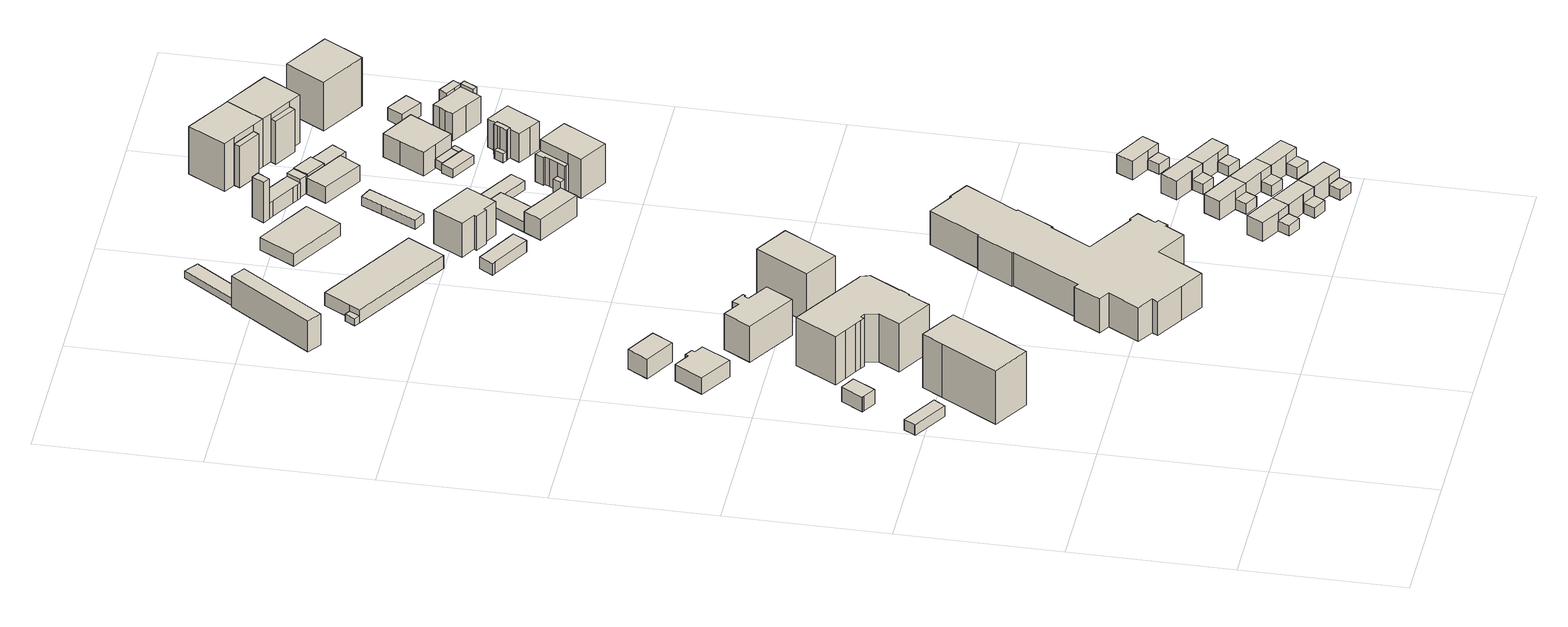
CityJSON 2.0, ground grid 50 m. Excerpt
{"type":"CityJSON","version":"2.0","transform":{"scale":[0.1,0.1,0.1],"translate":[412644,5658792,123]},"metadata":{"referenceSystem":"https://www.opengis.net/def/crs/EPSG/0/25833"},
"CityObjects":{
"building1":{"type":"Building","attributes":{"Dachtyp_tdc":"tdcPolyFlatRoof","Gemeindeschluessel":14612000,"Dachneigung":0,"QualitaetDacherkennung":77,"Geometrietyp2DReferenz":"3000","measuredHeight":3.67,"function":"31001_9998","roofType":"1000"},"geometry":[{"type":"Solid","lod":"1","boundaries":[[[[0,1,2,3,4]],[[5,6,7,8,9]],[[4,6,5,0]],[[3,7,6,4]],[[2,8,7,3]],[[1,9,8,2]],[[0,5,9,1]]]]}]},
"building2":{"type":"Building","attributes":{"Dachtyp_tdc":"tdcFreeFormRoof","Gemeindeschluessel":14612000,"Dachneigung":30.84,"QualitaetDacherkennung":67,"Geometrietyp2DReferenz":"3000","measuredHeight":20.53,"function":"31001_9998","roofType":"5000"},"geometry":[{"type":"Solid","lod":"1","boundaries":[[[[10,11,12,13,14,15]],[[16,17,18,19,20,21]],[[15,17,16,10]],[[14,18,17,15]],[[13,19,18,14]],[[12,20,19,13]],[[11,21,20,12]],[[10,16,21,11]]]]}]},
"building3":{"type":"Building","attributes":{"Dachtyp_tdc":"tdcPolyFlatRoof","Gemeindeschluessel":14612000,"Dachneigung":0,"QualitaetDacherkennung":76,"Geometrietyp2DReferenz":"3000","measuredHeight":5.03,"function":"31001_9998","roofType":"1000"},"geometry":[{"type":"Solid","lod":"1","boundaries":[[[[22,23,24,25,26,27]],[[28,29,30,31,32,33]],[[27,29,28,22]],[[26,30,29,27]],[[25,31,30,26]],[[24,32,31,25]],[[23,33,32,24]],[[22,28,33,23]]]]}]},
"building4":{"type":"Building","attributes":{"Dachtyp_tdc":"tdcFreeFormRoof","Gemeindeschluessel":14612000,"Dachneigung":24.56,"QualitaetDacherkennung":52,"Geometrietyp2DReferenz":"3000","measuredHeight":7.67,"function":"31001_9998","roofType":"5000"},"geometry":[{"type":"Solid","lod":"1","boundaries":[[[[34,35,36,37,38,39,40,41]],[[42,43,44,45,46,47,48,49]],[[41,43,42,34]],[[40,44,43,41]],[[39,45,44,40]],[[38,46,45,39]],[[37,47,46,38]],[[36,48,47,37]],[[35,49,48,36]],[[34,42,49,35]]]]}]},
"building5":{"type":"Building","attributes":{"Dachtyp_tdc":"tdcFreeFormRoof","Gemeindeschluessel":14612000,"Dachneigung":17.32,"QualitaetDacherkennung":23,"Geometrietyp2DReferenz":"3000","measuredHeight":20.1,"function":"31001_9998","roofType":"5000"},"geometry":[{"type":"Solid","lod":"1","boundaries":[[[[50,51,52,53,54,55,56,57,58,59,60,61,62,63,64,65,66,67,68]],[[69,70,71,72,73,74,75,76,77,78,79,80,81,82,83,84,85,86,87]],[[68,70,69,50]],[[67,71,70,68]],[[66,72,71,67]],[[65,73,72,66]],[[64,74,73,65]],[[63,75,74,64]],[[62,76,75,63]],[[61,77,76,62]],[[60,78,77,61]],[[59,79,78,60]],[[58,80,79,59]],[[57,81,80,58]],[[56,82,81,57]],[[55,83,82,56]],[[54,84,83,55]],[[53,85,84,54]],[[52,86,85,53]],[[51,87,86,52]],[[50,69,87,51]]]]}]},
"building6":{"type":"Building","attributes":{"Dachtyp_tdc":"tdcPolyFlatRoof","Gemeindeschluessel":14612000,"Dachneigung":4.62,"QualitaetDacherkennung":68,"Geometrietyp2DReferenz":"3000","measuredHeight":7.01,"function":"31001_9998","roofType":"2100"},"geometry":[{"type":"Solid","lod":"1","boundaries":[[[[88,89,90,91]],[[92,93,94,95]],[[91,93,92,88]],[[90,94,93,91]],[[89,95,94,90]],[[88,92,95,89]]]]}]},
"building7":{"type":"Building","attributes":{"Dachtyp_tdc":"tdcFreeFormRoof","Gemeindeschluessel":14612000,"Dachneigung":24.26,"QualitaetDacherkennung":38,"Geometrietyp2DReferenz":"3000","measuredHeight":14.05,"function":"31001_9998","roofType":"5000"},"geometry":[{"type":"Solid","lod":"1","boundaries":[[[[96,97,98,99,100,101,102,103,104,105]],[[106,107,108,109,110,111,112,113,114,115]],[[105,107,106,96]],[[104,108,107,105]],[[103,109,108,104]],[[102,110,109,103]],[[101,111,110,102]],[[100,112,111,101]],[[99,113,112,100]],[[98,114,113,99]],[[97,115,114,98]],[[96,106,115,97]]]]}]},
"building8":{"type":"Building","attributes":{"Dachtyp_tdc":"tdcHipRoof","Gemeindeschluessel":14612000,"Dachneigung":30.02,"QualitaetDacherkennung":66,"Geometrietyp2DReferenz":"3000","measuredHeight":18.7,"function":"31001_9998","roofType":"3200"},"geometry":[{"type":"Solid","lod":"1","boundaries":[[[[116,117,118,119]],[[120,121,122,123]],[[119,121,120,116]],[[118,122,121,119]],[[117,123,122,118]],[[116,120,123,117]]]]}]},
"building9":{"type":"Building","attributes":{"Dachtyp_tdc":"tdcFreeFormRoof","Gemeindeschluessel":14612000,"Dachneigung":0.141,"QualitaetDacherkennung":67,"Geometrietyp2DReferenz":"3000","measuredHeight":14.8,"function":"31001_9998","roofType":"5000"},"geometry":[{"type":"Solid","lod":"1","boundaries":[[[[124,125,126,127,128,129,130,131,132,133,134,135,136,137,138,139,140,141,142,143,144,145,146,147,148,149,150,151,152,153,154]],[[155,156,157,158,159,160,161,162,163,164,165,166,167,168,169,170,171,172,173,174,175,176,177,178,179,180,181,182,183,184,185]],[[154,156,155,124]],[[153,157,156,154]],[[152,158,157,153]],[[151,159,158,152]],[[150,160,159,151]],[[149,161,160,150]],[[148,162,161,149]],[[147,163,162,148]],[[146,164,163,147]],[[145,165,164,146]],[[144,166,165,145]],[[143,167,166,144]],[[142,168,167,143]],[[141,169,168,142]],[[140,170,169,141]],[[139,171,170,140]],[[138,172,171,139]],[[137,173,172,138]],[[136,174,173,137]],[[135,175,174,136]],[[134,176,175,135]],[[133,177,176,134]],[[132,178,177,133]],[[131,179,178,132]],[[130,180,179,131]],[[129,181,180,130]],[[128,182,181,129]],[[127,183,182,128]],[[126,184,183,127]],[[125,185,184,126]],[[124,155,185,125]]]]}]},
"building10":{"type":"Building","attributes":{"Dachtyp_tdc":"tdcFreeFormRoof","Gemeindeschluessel":14612000,"Dachneigung":57.73,"QualitaetDacherkennung":3,"Geometrietyp2DReferenz":"3000","measuredHeight":12.81,"function":"31001_9998","roofType":"5000"},"geometry":[{"type":"Solid","lod":"1","boundaries":[[[[186,187,188,189]],[[190,191,192,193]],[[189,191,190,186]],[[188,192,191,189]],[[187,193,192,188]],[[186,190,193,187]]]]}]},
"building11":{"type":"Building","attributes":{"Gemeindeschluessel":14612000,"Geometrietyp2DReferenz":"3000","function":"31001_9998","roofType":"9999"},"children":["building11-1","building11-2"]},
"building11-1":{"type":"BuildingPart","attributes":{"Dachtyp_tdc":"tdcPolyFlatRoof","Dachneigung":0,"QualitaetDacherkennung":44,"Geometrietyp2DReferenz":"3000","measuredHeight":3.45,"roofType":"1000"},"parents":["building11"],"geometry":[{"type":"Solid","lod":"1","boundaries":[[[[194,195,196,197]],[[198,199,200,201]],[[197,199,198,194]],[[196,200,199,197]],[[195,201,200,196]],[[194,198,201,195]]]]}]},
"building11-2":{"type":"BuildingPart","attributes":{"Dachtyp_tdc":"tdcPolyFlatRoof","Dachneigung":0,"QualitaetDacherkennung":61,"Geometrietyp2DReferenz":"3000","measuredHeight":6.48,"roofType":"1000"},"parents":["building11"],"geometry":[{"type":"Solid","lod":"1","boundaries":[[[[202,203,204,205,206]],[[200,207,208,209,201]],[[205,207,200,206]],[[204,208,207,205]],[[203,209,208,204]],[[202,201,209,203]],[[206,200,201,202]]]]}]},
"building12":{"type":"Building","attributes":{"Gemeindeschluessel":14612000,"Geometrietyp2DReferenz":"3000","function":"31001_2000","roofType":"9999"},"children":["building12-1","building12-2"]},
"building12-1":{"type":"BuildingPart","attributes":{"Dachtyp_tdc":"tdcGableRoof","Dachneigung":14.11,"QualitaetDacherkennung":89,"Geometrietyp2DReferenz":"3000","measuredHeight":5.4,"roofType":"3100"},"parents":["building12"],"geometry":[{"type":"Solid","lod":"1","boundaries":[[[[210,211,212,213,214]],[[215,216,217,218,219]],[[214,216,215,210]],[[213,217,216,214]],[[212,218,217,213]],[[211,219,218,212]],[[210,215,219,211]]]]}]},
"building12-2":{"type":"BuildingPart","attributes":{"Dachtyp_tdc":"tdcPolyFlatRoof","Dachneigung":5.8,"QualitaetDacherkennung":75,"Geometrietyp2DReferenz":"3000","measuredHeight":2.54,"roofType":"2100"},"parents":["building12"],"geometry":[{"type":"Solid","lod":"1","boundaries":[[[[220,221,222,223]],[[224,218,217,225]],[[223,218,224,220]],[[222,217,218,223]],[[221,225,217,222]],[[220,224,225,221]]]]}]},
"building13":{"type":"Building","attributes":{"Dachtyp_tdc":"tdcPolyFlatRoof","Gemeindeschluessel":14612000,"Dachneigung":0,"QualitaetDacherkennung":68,"Geometrietyp2DReferenz":"3000","measuredHeight":2.38,"function":"31001_9998","roofType":"1000"},"geometry":[{"type":"Solid","lod":"1","boundaries":[[[[226,227,228,229]],[[230,231,232,233]],[[229,231,230,226]],[[228,232,231,229]],[[227,233,232,228]],[[226,230,233,227]]]]}]},
"building14":{"type":"Building","attributes":{"Gemeindeschluessel":14612000,"Geometrietyp2DReferenz":"3000","function":"31001_9998","roofType":"9999"},"children":["building14-1","building14-2"]},
"building14-1":{"type":"BuildingPart","attributes":{"Dachtyp_tdc":"tdcPolyFlatRoof","Dachneigung":0,"QualitaetDacherkennung":63,"Geometrietyp2DReferenz":"3000","measuredHeight":6.46,"roofType":"1000"},"parents":["building14"],"geometry":[{"type":"Solid","lod":"1","boundaries":[[[[234,235,236,203,202,237]],[[238,239,201,209,240,241]],[[237,239,238,234]],[[202,201,239,237]],[[203,209,201,202]],[[236,240,209,203]],[[235,241,240,236]],[[234,238,241,235]]]]}]},
"building14-2":{"type":"BuildingPart","attributes":{"Dachtyp_tdc":"tdcPolyFlatRoof","Dachneigung":2.82,"QualitaetDacherkennung":45,"Geometrietyp2DReferenz":"3000","measuredHeight":3.63,"roofType":"2100"},"parents":["building14"],"geometry":[{"type":"Solid","lod":"1","boundaries":[[[[242,243,244,245]],[[246,247,238,241]],[[245,247,246,242]],[[244,238,247,245]],[[243,241,238,244]],[[242,246,241,243]]]]}]},
"building15":{"type":"Building","attributes":{"Gemeindeschluessel":14612000,"Geometrietyp2DReferenz":"3000","function":"31001_9998","roofType":"9999"},"children":["building15-1","building15-2"]},
"building15-1":{"type":"BuildingPart","attributes":{"Dachtyp_tdc":"tdcPolyFlatRoof","Dachneigung":0,"QualitaetDacherkennung":60,"Geometrietyp2DReferenz":"3000","measuredHeight":6.45,"roofType":"1000"},"parents":["building15"],"geometry":[{"type":"Solid","lod":"1","boundaries":[[[[248,249,250,251,252]],[[253,254,255,256,257]],[[251,254,253,252]],[[250,255,254,251]],[[249,256,255,250]],[[248,257,256,249]],[[252,253,257,248]]]]}]},
"building15-2":{"type":"BuildingPart","attributes":{"Dachtyp_tdc":"tdcPolyFlatRoof","Dachneigung":5.42,"QualitaetDacherkennung":48,"Geometrietyp2DReferenz":"3000","measuredHeight":3.75,"roofType":"2100"},"parents":["building15"],"geometry":[{"type":"Solid","lod":"1","boundaries":[[[[258,259,260,261]],[[262,253,257,263]],[[261,253,262,258]],[[260,257,253,261]],[[259,263,257,260]],[[258,262,263,259]]]]}]},
"building16":{"type":"Building","attributes":{"Dachtyp_tdc":"tdcPolyFlatRoof","Gemeindeschluessel":14612000,"Dachneigung":4.59,"QualitaetDacherkennung":75,"Geometrietyp2DReferenz":"3000","measuredHeight":4.14,"function":"31001_9998","roofType":"2100"},"geometry":[{"type":"Solid","lod":"1","boundaries":[[[[264,265,266,267,268]],[[269,270,271,272,273]],[[268,270,269,264]],[[267,271,270,268]],[[266,272,271,267]],[[265,273,272,266]],[[264,269,273,265]]]]}]},
"building17":{"type":"Building","attributes":{"Gemeindeschluessel":14612000,"Geometrietyp2DReferenz":"3000","function":"31001_9998","roofType":"9999"},"children":["building17-1","building17-2"]},
"building17-1":{"type":"BuildingPart","attributes":{"Dachtyp_tdc":"tdcPolyFlatRoof","Dachneigung":6.44,"QualitaetDacherkennung":45,"Geometrietyp2DReferenz":"3000","measuredHeight":3.81,"roofType":"2100"},"parents":["building17"],"geometry":[{"type":"Solid","lod":"1","boundaries":[[[[274,275,276,277]],[[278,279,280,281]],[[277,279,278,274]],[[276,280,279,277]],[[275,281,280,276]],[[274,278,281,275]]]]}]},
"building17-2":{"type":"BuildingPart","attributes":{"Dachtyp_tdc":"tdcPolyFlatRoof","Dachneigung":0,"QualitaetDacherkennung":61,"Geometrietyp2DReferenz":"3000","measuredHeight":6.47,"roofType":"1000"},"parents":["building17"],"geometry":[{"type":"Solid","lod":"1","boundaries":[[[[282,236,235,283,284]],[[285,281,280,241,240]],[[284,281,285,282]],[[283,280,281,284]],[[235,241,280,283]],[[236,240,241,235]],[[282,285,240,236]]]]}]},
"building18":{"type":"Building","attributes":{"Gemeindeschluessel":14612000,"Geometrietyp2DReferenz":"3000","function":"31001_9998","roofType":"9999"},"children":["building18-1","building18-2"]},
"building18-1":{"type":"BuildingPart","attributes":{"Dachtyp_tdc":"tdcPolyFlatRoof","Dachneigung":0,"QualitaetDacherkennung":62,"Geometrietyp2DReferenz":"3000","measuredHeight":6.47,"roofType":"1000"},"parents":["building18"],"geometry":[{"type":"Solid","lod":"1","boundaries":[[[[286,287,249,248,288]],[[289,257,256,290,291]],[[248,257,289,288]],[[249,256,257,248]],[[287,290,256,249]],[[286,291,290,287]],[[288,289,291,286]]]]}]},
"building18-2":{"type":"BuildingPart","attributes":{"Dachtyp_tdc":"tdcPolyFlatRoof","Dachneigung":0,"QualitaetDacherkennung":50,"Geometrietyp2DReferenz":"3000","measuredHeight":3.63,"roofType":"1000"},"parents":["building18"],"geometry":[{"type":"Solid","lod":"1","boundaries":[[[[292,293,294,295]],[[296,297,289,291]],[[295,297,296,292]],[[294,289,297,295]],[[293,291,289,294]],[[292,296,291,293]]]]}]},
"building19":{"type":"Building","attributes":{"Gemeindeschluessel":14612000,"Geometrietyp2DReferenz":"3000","function":"31001_9998","roofType":"9999"},"children":["building19-1","building19-2"]},
"building19-1":{"type":"BuildingPart","attributes":{"Dachtyp_tdc":"tdcPolyFlatRoof","Dachneigung":0,"QualitaetDacherkennung":62,"Geometrietyp2DReferenz":"3000","measuredHeight":6.46,"roofType":"1000"},"parents":["building19"],"geometry":[{"type":"Solid","lod":"1","boundaries":[[[[298,299,300,301,302,303]],[[304,305,306,307,308,309]],[[303,305,304,298]],[[302,306,305,303]],[[301,307,306,302]],[[300,308,307,301]],[[299,309,308,300]],[[298,304,309,299]]]]}]},
"building19-2":{"type":"BuildingPart","attributes":{"Dachtyp_tdc":"tdcPolyFlatRoof","Dachneigung":0,"QualitaetDacherkennung":38,"Geometrietyp2DReferenz":"3000","measuredHeight":3.46,"roofType":"1000"},"parents":["building19"],"geometry":[{"type":"Solid","lod":"1","boundaries":[[[[310,311,312,313]],[[314,315,304,309]],[[313,315,314,310]],[[312,304,315,313]],[[311,309,304,312]],[[310,314,309,311]]]]}]},
"building20":{"type":"Building","attributes":{"Dachtyp_tdc":"tdcFreeFormRoof","Gemeindeschluessel":14612000,"Dachneigung":12.51,"QualitaetDacherkennung":31,"Geometrietyp2DReferenz":"3000","measuredHeight":12.73,"function":"31001_9998","roofType":"5000"},"geometry":[{"type":"Solid","lod":"1","boundaries":[[[[316,317,318,319,320,321,322,323]],[[324,325,326,327,328,329,330,331]],[[323,325,324,316]],[[322,326,325,323]],[[321,327,326,322]],[[320,328,327,321]],[[319,329,328,320]],[[318,330,329,319]],[[317,331,330,318]],[[316,324,331,317]]]]}]},
"building21":{"type":"Building","attributes":{"Dachtyp_tdc":"tdcGableRoof","Gemeindeschluessel":14612000,"Dachneigung":13.91,"QualitaetDacherkennung":91,"Geometrietyp2DReferenz":"3000","measuredHeight":5.24,"function":"31001_2000","roofType":"3100"},"geometry":[{"type":"Solid","lod":"1","boundaries":[[[[332,333,334,335]],[[336,337,338,339]],[[335,337,336,332]],[[334,338,337,335]],[[333,339,338,334]],[[332,336,339,333]]]]}]},
"building22":{"type":"Building","attributes":{"Gemeindeschluessel":14612000,"Geometrietyp2DReferenz":"3000","function":"31001_9998","roofType":"9999"},"children":["building22-1","building22-2"]},
"building22-1":{"type":"BuildingPart","attributes":{"Dachtyp_tdc":"tdcPolyFlatRoof","Dachneigung":0,"QualitaetDacherkennung":61,"Geometrietyp2DReferenz":"3000","measuredHeight":6.79,"roofType":"1000"},"parents":["building22"],"geometry":[{"type":"Solid","lod":"1","boundaries":[[[[340,287,286,341,342]],[[343,344,345,346,347]],[[342,344,343,340]],[[341,345,344,342]],[[286,346,345,341]],[[287,347,346,286]],[[340,343,347,287]]]]}]},
"building22-2":{"type":"BuildingPart","attributes":{"Dachtyp_tdc":"tdcPolyFlatRoof","Dachneigung":5.5,"QualitaetDacherkennung":50,"Geometrietyp2DReferenz":"3000","measuredHeight":4.1,"roofType":"2100"},"parents":["building22"],"geometry":[{"type":"Solid","lod":"1","boundaries":[[[[348,349,350,351]],[[345,344,352,353]],[[351,344,345,348]],[[350,352,344,351]],[[349,353,352,350]],[[348,345,353,349]]]]}]},
"building23":{"type":"Building","attributes":{"Dachtyp_tdc":"tdcPolyFlatRoof","Gemeindeschluessel":14612000,"Dachneigung":3.05,"QualitaetDacherkennung":76,"Geometrietyp2DReferenz":"3000","measuredHeight":7.36,"function":"31001_9998","roofType":"2100"},"geometry":[{"type":"Solid","lod":"1","boundaries":[[[[354,355,356,357,358]],[[359,360,361,362,363]],[[358,360,359,354]],[[357,361,360,358]],[[356,362,361,357]],[[355,363,362,356]],[[354,359,363,355]]]]}]},
"building24":{"type":"Building","attributes":{"Gemeindeschluessel":14612000,"Geometrietyp2DReferenz":"3000","function":"31001_9998","roofType":"9999"},"children":["building24-1","building24-2"]},
"building24-1":{"type":"BuildingPart","attributes":{"Dachtyp_tdc":"tdcPolyFlatRoof","Dachneigung":0,"QualitaetDacherkennung":39,"Geometrietyp2DReferenz":"3000","measuredHeight":3.47,"roofType":"1000"},"parents":["building24"],"geometry":[{"type":"Solid","lod":"1","boundaries":[[[[364,365,366,367]],[[368,369,370,371]],[[367,369,368,364]],[[366,370,369,367]],[[365,371,370,366]],[[364,368,371,365]]]]}]},
"building24-2":{"type":"BuildingPart","attributes":{"Dachtyp_tdc":"tdcPolyFlatRoof","Dachneigung":0,"QualitaetDacherkennung":65,"Geometrietyp2DReferenz":"3000","measuredHeight":6.52,"roofType":"1000"},"parents":["building24"],"geometry":[{"type":"Solid","lod":"1","boundaries":[[[[372,373,300,299,374]],[[370,309,308,375,371]],[[299,309,370,374]],[[300,308,309,299]],[[373,375,308,300]],[[372,371,375,373]],[[374,370,371,372]]]]}]},
"building25":{"type":"Building","attributes":{"Dachtyp_tdc":"tdcPolyFlatRoof","Gemeindeschluessel":14612000,"Dachneigung":7.58,"QualitaetDacherkennung":81,"Geometrietyp2DReferenz":"3000","measuredHeight":4.1,"function":"31001_9998","roofType":"2100"},"geometry":[{"type":"Solid","lod":"1","boundaries":[[[[376,377,378,379,380]],[[361,360,381,382,383]],[[380,360,361,376]],[[379,381,360,380]],[[378,382,381,379]],[[377,383,382,378]],[[376,361,383,377]]]]}]},
"building26":{"type":"Building","attributes":{"Gemeindeschluessel":14612000,"Geometrietyp2DReferenz":"3000","function":"31001_9998","roofType":"9999"},"children":["building26-1","building26-2"]},
"building26-1":{"type":"BuildingPart","attributes":{"Dachtyp_tdc":"tdcPolyFlatRoof","Dachneigung":0,"QualitaetDacherkennung":43,"Geometrietyp2DReferenz":"3000","measuredHeight":3.48,"roofType":"1000"},"parents":["building26"],"geometry":[{"type":"Solid","lod":"1","boundaries":[[[[384,385,386,387]],[[388,389,390,391]],[[387,389,388,384]],[[386,390,389,387]],[[385,391,390,386]],[[384,388,391,385]]]]}]},
"building26-2":{"type":"BuildingPart","attributes":{"Dachtyp_tdc":"tdcPolyFlatRoof","Dachneigung":0,"QualitaetDacherkennung":62,"Geometrietyp2DReferenz":"3000","measuredHeight":6.47,"roofType":"1000"},"parents":["building26"],"geometry":[{"type":"Solid","lod":"1","boundaries":[[[[392,393,394,395,396]],[[390,397,398,399,391]],[[395,397,390,396]],[[394,398,397,395]],[[393,399,398,394]],[[392,391,399,393]],[[396,390,391,392]]]]}]},
"building27":{"type":"Building","attributes":{"Dachtyp_tdc":"tdcPolyFlatRoof","Gemeindeschluessel":14612000,"Dachneigung":0,"QualitaetDacherkennung":72,"Geometrietyp2DReferenz":"3000","measuredHeight":3.05,"function":"31001_9998","roofType":"1000"},"geometry":[{"type":"Solid","lod":"1","boundaries":[[[[400,401,402,403,404]],[[405,406,407,408,409]],[[404,406,405,400]],[[403,407,406,404]],[[402,408,407,403]],[[401,409,408,402]],[[400,405,409,401]]]]}]},
"building28":{"type":"Building","attributes":{"Dachtyp_tdc":"tdcFreeFormRoof","Gemeindeschluessel":14612000,"Dachneigung":56.41,"QualitaetDacherkennung":11,"Geometrietyp2DReferenz":"3000","measuredHeight":14.82,"function":"31001_9998","roofType":"5000"},"geometry":[{"type":"Solid","lod":"1","boundaries":[[[[410,411,412,413]],[[414,415,416,417]],[[413,415,414,410]],[[412,416,415,413]],[[411,417,416,412]],[[410,414,417,411]]]]}]},
"building29":{"type":"Building","attributes":{"Dachtyp_tdc":"tdcPolyFlatRoof","Gemeindeschluessel":14612000,"Dachneigung":2.6,"QualitaetDacherkennung":81,"Geometrietyp2DReferenz":"3000","measuredHeight":3.37,"function":"31001_9998","roofType":"2100"},"geometry":[{"type":"Solid","lod":"1","boundaries":[[[[418,419,420,421,422,423,424]],[[381,425,426,427,428,383,382]],[[424,425,381,418]],[[423,426,425,424]],[[422,427,426,423]],[[421,428,427,422]],[[420,383,428,421]],[[419,382,383,420]],[[418,381,382,419]]]]}]},
"building30":{"type":"Building","attributes":{"Dachtyp_tdc":"tdcGableRoof","Gemeindeschluessel":14612000,"Dachneigung":10.34,"QualitaetDacherkennung":18,"Geometrietyp2DReferenz":"3000","measuredHeight":6.48,"function":"31001_9998","roofType":"3100"},"geometry":[{"type":"Solid","lod":"1","boundaries":[[[[429,430,431,432,433,434,435,436,437]],[[438,439,440,417,416,441,442,443,444]],[[437,439,438,429]],[[436,440,439,437]],[[435,417,440,436]],[[434,416,417,435]],[[433,441,416,434]],[[432,442,441,433]],[[431,443,442,432]],[[430,444,443,431]],[[429,438,444,430]]]]}]},
"building31":{"type":"Building","attributes":{"Gemeindeschluessel":14612000,"Geometrietyp2DReferenz":"3000","function":"31001_9998","roofType":"9999"},"children":["building31-1","building31-2","building31-3","building31-4"]},
"building31-1":{"type":"BuildingPart","attributes":{"Dachtyp_tdc":"tdcFreeFormRoof","Dachneigung":75.17,"QualitaetDacherkennung":16,"Geometrietyp2DReferenz":"3000","measuredHeight":12.25,"roofType":"5000"},"parents":["building31"],"geometry":[{"type":"Solid","lod":"1","boundaries":[[[[445,446,447,448,449,450,451,452,453,454,455]],[[456,457,458,459,460,461,462,463,464,465,466]],[[455,457,456,445]],[[454,458,457,455]],[[453,459,458,454]],[[452,460,459,453]],[[451,461,460,452]],[[450,462,461,451]],[[449,463,462,450]],[[448,464,463,449]],[[447,465,464,448]],[[446,466,465,447]],[[445,456,466,446]]]]}]},
"building31-2":{"type":"BuildingPart","attributes":{"Dachtyp_tdc":"tdcHipRoof","Dachneigung":12.52,"QualitaetDacherkennung":66,"Geometrietyp2DReferenz":"3000","measuredHeight":14.06,"roofType":"3200"},"parents":["building31"],"geometry":[{"type":"Solid","lod":"1","boundaries":[[[[467,468,469,470,471]],[[472,473,465,464,474]],[[471,473,472,467]],[[470,465,473,471]],[[469,464,465,470]],[[468,474,464,469]],[[467,472,474,468]]]]}]},
"building31-3":{"type":"BuildingPart","attributes":{"Dachtyp_tdc":"tdcPolyFlatRoof","Dachneigung":4,"QualitaetDacherkennung":37,"Geometrietyp2DReferenz":"3000","measuredHeight":5.03,"roofType":"2100"},"parents":["building31"],"geometry":[{"type":"Solid","lod":"1","boundaries":[[[[475,476,477,478]],[[456,479,480,457]],[[478,479,456,475]],[[477,480,479,478]],[[476,457,480,477]],[[475,456,457,476]]]]}]},
"building31-4":{"type":"BuildingPart","attributes":{"Dachtyp_tdc":"tdcPolyFlatRoof","Dachneigung":6.93,"QualitaetDacherkennung":56,"Geometrietyp2DReferenz":"3000","measuredHeight":9.63,"roofType":"2100"},"parents":["building31"],"geometry":[{"type":"Solid","lod":"1","boundaries":[[[[481,482,483,484,449,484]],[[485,486,463,486,487,488]],[[485,481,484,486]],[[483,487,486,484]],[[482,488,487,483]],[[481,485,488,482]]]]}]},
"building32":{"type":"Building","attributes":{"Dachtyp_tdc":"tdcPolyFlatRoof","Gemeindeschluessel":14612000,"Dachneigung":6.32,"QualitaetDacherkennung":65,"Geometrietyp2DReferenz":"3000","measuredHeight":6.46,"function":"31001_9998","roofType":"2100"},"geometry":[{"type":"Solid","lod":"1","boundaries":[[[[489,490,491,492,493,494]],[[495,496,497,498,499,500]],[[494,496,495,489]],[[493,497,496,494]],[[492,498,497,493]],[[491,499,498,492]],[[490,500,499,491]],[[489,495,500,490]]]]}]},
"building33":{"type":"Building","attributes":{"Dachtyp_tdc":"tdcPolyFlatRoof","Gemeindeschluessel":14612000,"Dachneigung":0,"QualitaetDacherkennung":81,"Geometrietyp2DReferenz":"3000","measuredHeight":5.69,"function":"31001_9998","roofType":"1000"},"geometry":[{"type":"Solid","lod":"1","boundaries":[[[[501,502,503,504,505,506]],[[507,508,509,510,511,512]],[[506,508,507,501]],[[505,509,508,506]],[[504,510,509,505]],[[503,511,510,504]],[[502,512,511,503]],[[501,507,512,502]]]]}]},
"building34":{"type":"Building","attributes":{"Dachtyp_tdc":"tdcPolyFlatRoof","Gemeindeschluessel":14612000,"Dachneigung":6.2,"QualitaetDacherkennung":73,"Geometrietyp2DReferenz":"3000","measuredHeight":6.74,"function":"31001_9998","roofType":"2100"},"geometry":[{"type":"Solid","lod":"1","boundaries":[[[[513,514,515,516,517]],[[518,519,520,521,522]],[[517,519,518,513]],[[516,520,519,517]],[[515,521,520,516]],[[514,522,521,515]],[[513,518,522,514]]]]}]},
"building35":{"type":"Building","attributes":{"Dachtyp_tdc":"tdcPolyFlatRoof","Gemeindeschluessel":14612000,"Dachneigung":0,"QualitaetDacherkennung":0,"Geometrietyp2DReferenz":"3000","BezugspunktDach":"2000","measuredHeight":3,"function":"31001_9998"},"geometry":[{"type":"Solid","lod":"1","boundaries":[[[[523,524,525,526,527,528]],[[529,530,531,532,533,534]],[[528,530,529,523]],[[527,531,530,528]],[[526,532,531,527]],[[525,533,532,526]],[[524,534,533,525]],[[523,529,534,524]]]]}]},
"building36":{"type":"Building","attributes":{"Dachtyp_tdc":"tdcPolyFlatRoof","Gemeindeschluessel":14612000,"Dachneigung":11.82,"QualitaetDacherkennung":71,"Geometrietyp2DReferenz":"3000","measuredHeight":5.82,"function":"31001_9998","roofType":"2100"},"geometry":[{"type":"Solid","lod":"1","boundaries":[[[[535,536,537,538,539]],[[540,541,542,543,544]],[[539,541,540,535]],[[538,542,541,539]],[[537,543,542,538]],[[536,544,543,537]],[[535,540,544,536]]]]}]},
"building37":{"type":"Building","attributes":{"Dachtyp_tdc":"tdcPolyFlatRoof","Gemeindeschluessel":14612000,"Dachneigung":0,"QualitaetDacherkennung":52,"Geometrietyp2DReferenz":"3000","measuredHeight":3,"function":"31001_9998","roofType":"1000"},"geometry":[{"type":"Solid","lod":"1","boundaries":[[[[545,546,547,548]],[[549,550,551,552]],[[548,550,549,545]],[[547,551,550,548]],[[546,552,551,547]],[[545,549,552,546]]]]}]},
"building38":{"type":"Building","attributes":{"Dachtyp_tdc":"tdcPolyFlatRoof","Gemeindeschluessel":14612000,"Dachneigung":10.34,"QualitaetDacherkennung":48,"Geometrietyp2DReferenz":"3000","measuredHeight":3.1,"function":"31001_9998","roofType":"2100"},"geometry":[{"type":"Solid","lod":"1","boundaries":[[[[553,554,555,556]],[[557,558,559,560]],[[556,558,557,553]],[[555,559,558,556]],[[554,560,559,555]],[[553,557,560,554]]]]}]},
"building39":{"type":"Building","attributes":{"Gemeindeschluessel":14612000,"Geometrietyp2DReferenz":"3000","function":"31001_9998","roofType":"9999"},"children":["building39-1","building39-2"]},
"building39-1":{"type":"BuildingPart","attributes":{"Dachtyp_tdc":"tdcCutGableRoof","Dachneigung":0.663,"QualitaetDacherkennung":27,"Geometrietyp2DReferenz":"3000","measuredHeight":15.92,"roofType":"9999"},"parents":["building39"],"geometry":[{"type":"Solid","lod":"1","boundaries":[[[[561,562,563,564]],[[565,566,567,568]],[[564,566,565,561]],[[563,567,566,564]],[[562,568,567,563]],[[561,565,568,562]]]]}]},
"building39-2":{"type":"BuildingPart","attributes":{"Dachtyp_tdc":"tdcHipAndGableRoof","Dachneigung":30.38,"QualitaetDacherkennung":69,"Geometrietyp2DReferenz":"3000","measuredHeight":18.51,"roofType":"5000"},"parents":["building39"],"geometry":[{"type":"Solid","lod":"1","boundaries":[[[[569,570,571,572,573,574,575,576]],[[577,578,568,567,579,580,581,582]],[[576,578,577,569]],[[575,568,578,576]],[[574,567,568,575]],[[573,579,567,574]],[[572,580,579,573]],[[571,581,580,572]],[[570,582,581,571]],[[569,577,582,570]]]]}]},
"building40":{"type":"Building","attributes":{"Dachtyp_tdc":"tdcPolyFlatRoof","Gemeindeschluessel":14612000,"Dachneigung":0,"QualitaetDacherkennung":75,"Geometrietyp2DReferenz":"3000","measuredHeight":2.95,"function":"31001_9998","roofType":"1000"},"geometry":[{"type":"Solid","lod":"1","boundaries":[[[[583,584,585,586]],[[587,588,589,590]],[[586,588,587,583]],[[585,589,588,586]],[[584,590,589,585]],[[583,587,590,584]]]]}]},
"building41":{"type":"Building","attributes":{"Dachtyp_tdc":"tdcFreeFormRoof","Gemeindeschluessel":14612000,"Dachneigung":10.21,"QualitaetDacherkennung":29,"Geometrietyp2DReferenz":"3000","measuredHeight":9.48,"function":"31001_9998","roofType":"5000"},"geometry":[{"type":"Solid","lod":"1","boundaries":[[[[591,592,593,594,595,596]],[[597,598,599,600,601,602]],[[596,598,597,591]],[[595,599,598,596]],[[594,600,599,595]],[[593,601,600,594]],[[592,602,601,593]],[[591,597,602,592]]]]}]},
"building42":{"type":"Building","attributes":{"Gemeindeschluessel":14612000,"Geometrietyp2DReferenz":"3000","function":"31001_9998","roofType":"9999"},"children":["building42-1","building42-2"]},
"building42-1":{"type":"BuildingPart","attributes":{"Dachtyp_tdc":"tdcGableRoof","Dachneigung":30.49,"QualitaetDacherkennung":71,"Geometrietyp2DReferenz":"3000","measuredHeight":11.23,"roofType":"3100"},"parents":["building42"],"geometry":[{"type":"Solid","lod":"1","boundaries":[[[[603,604,605,606,607,608,609,610,611]],[[612,613,614,615,616,617,618,619,620]],[[611,613,612,603]],[[610,614,613,611]],[[609,615,614,610]],[[608,616,615,609]],[[607,617,616,608]],[[606,618,617,607]],[[605,619,618,606]],[[604,620,619,605]],[[603,612,620,604]]]]}]},
"building42-2":{"type":"BuildingPart","attributes":{"Dachtyp_tdc":"tdcGableRoof","Dachneigung":33.43,"QualitaetDacherkennung":56,"Geometrietyp2DReferenz":"3000","measuredHeight":11.29,"roofType":"3100"},"parents":["building42"],"geometry":[{"type":"Solid","lod":"1","boundaries":[[[[621,622,623,624,625,626,627,628,629]],[[616,615,630,614,631,632,633,634,635]],[[629,615,616,621]],[[628,630,615,629]],[[627,614,630,628]],[[626,631,614,627]],[[625,632,631,626]],[[624,633,632,625]],[[623,634,633,624]],[[622,635,634,623]],[[621,616,635,622]]]]}]},
"building43":{"type":"Building","attributes":{"Gemeindeschluessel":14612000,"Geometrietyp2DReferenz":"3000","function":"31001_9998","roofType":"9999"},"children":["building43-1","building43-2"]},
"building43-1":{"type":"BuildingPart","attributes":{"Dachtyp_tdc":"tdcHipAndGableRoof","Dachneigung":29.93,"QualitaetDacherkennung":66,"Geometrietyp2DReferenz":"3000","measuredHeight":18.55,"roofType":"5000"},"parents":["building43"],"geometry":[{"type":"Solid","lod":"1","boundaries":[[[[636,637,638,639,640,641,642]],[[643,578,644,582,645,646,647]],[[641,578,643,642]],[[640,644,578,641]],[[639,582,644,640]],[[638,645,582,639]],[[637,646,645,638]],[[636,647,646,637]],[[642,643,647,636]]]]}]},
"building43-2":{"type":"BuildingPart","attributes":{"Dachtyp_tdc":"tdcGableRoof","Dachneigung":59.9,"QualitaetDacherkennung":21,"Geometrietyp2DReferenz":"3000","measuredHeight":18.04,"roofType":"3100"},"parents":["building43"],"geometry":[{"type":"Solid","lod":"1","boundaries":[[[[648,649,650,651]],[[652,653,643,647]],[[651,652,647,648]],[[650,653,652,651]],[[649,643,653,650]],[[648,647,643,649]]]]}]},
"building44":{"type":"Building","attributes":{"Gemeindeschluessel":14612000,"Geometrietyp2DReferenz":"3000","function":"31001_9998","roofType":"9999"},"children":["building44-1","building44-2","building44-3"]},
"building44-1":{"type":"BuildingPart","attributes":{"Dachtyp_tdc":"tdcGableRoof","Dachneigung":33.42,"QualitaetDacherkennung":68,"Geometrietyp2DReferenz":"3000","measuredHeight":11.14,"roofType":"3100"},"parents":["building44"],"geometry":[{"type":"Solid","lod":"1","boundaries":[[[[654,655,656,657]],[[658,659,660,661]],[[657,658,661,654]],[[656,659,658,657]],[[655,660,659,656]],[[654,661,660,655]]]]}]},
"building44-2":{"type":"BuildingPart","attributes":{"Dachtyp_tdc":"tdcGableRoof","Dachneigung":31.21,"QualitaetDacherkennung":71,"Geometrietyp2DReferenz":"3000","measuredHeight":11.07,"roofType":"3100"},"parents":["building44"],"geometry":[{"type":"Solid","lod":"1","boundaries":[[[[662,663,664,665,666,667]],[[668,669,670,671,672,673]],[[667,669,668,662]],[[666,670,669,667]],[[665,671,670,666]],[[664,672,671,665]],[[663,673,672,664]],[[662,668,673,663]]]]}]},
"building44-3":{"type":"BuildingPart","attributes":{"Dachtyp_tdc":"tdcGableRoof","Dachneigung":36.6,"QualitaetDacherkennung":55,"Geometrietyp2DReferenz":"3000","measuredHeight":11.16,"roofType":"3100"},"parents":["building44"],"geometry":[{"type":"Solid","lod":"1","boundaries":[[[[674,675,676,677,678,679,680,681,682,683,684]],[[685,686,687,688,689,690,669,661,691,660,692]],[[684,686,685,674]],[[683,687,686,684]],[[682,688,687,683]],[[681,689,688,682]],[[680,690,689,681]],[[679,669,690,680]],[[678,661,669,679]],[[677,691,661,678]],[[676,660,691,677]],[[675,692,660,676]],[[674,685,692,675]]]]}]},
"building45":{"type":"Building","attributes":{"Dachtyp_tdc":"tdcPolyFlatRoof","Gemeindeschluessel":14612000,"Dachneigung":4.09,"QualitaetDacherkennung":77,"Geometrietyp2DReferenz":"3000","measuredHeight":4.74,"function":"31001_9998","roofType":"2100"},"geometry":[{"type":"Solid","lod":"1","boundaries":[[[[693,694,695,696]],[[697,698,699,700]],[[696,698,697,693]],[[695,699,698,696]],[[694,700,699,695]],[[693,697,700,694]]]]}]},
"building46":{"type":"Building","attributes":{"Dachtyp_tdc":"tdcFreeFormRoof","Gemeindeschluessel":14612000,"Dachneigung":29.51,"QualitaetDacherkennung":69,"Geometrietyp2DReferenz":"3000","measuredHeight":18.81,"function":"31001_9998","roofType":"5000"},"geometry":[{"type":"Solid","lod":"1","boundaries":[[[[701,702,703,704,705]],[[706,707,708,709,710]],[[705,707,706,701]],[[704,708,707,705]],[[703,709,708,704]],[[702,710,709,703]],[[701,706,710,702]]]]}]}
},
"vertices":[
[1,1027,41],[110,961,41],[133,997,41],[22,1063,41],[3,1029,41],[1,1027,4],[3,1029,4],[22,1063,4],[133,997,4],[110,961,4],
[202,742,195],[281,873,195],[345,980,195],[234,1048,195],[195,984,195],[90,810,195],[202,742,9],[90,810,9],[195,984,9],[234,1048,9],[345,980,9],[281,873,9],
[86,1192,61],[126,1168,61],[167,1237,61],[122,1263,61],[80,1195,61],[82,1194,61],[86,1192,10],[82,1194,10],[80,1195,10],[122,1263,10],[167,1237,10],[126,1168,10],
[182,1599,70],[235,1688,70],[206,1705,70],[212,1714,70],[188,1729,70],[182,1719,70],[134,1748,70],[81,1661,70],[182,1599,13],[81,1661,13],[134,1748,13],[182,1719,13],[188,1729,13],[212,1714,13],[206,1705,13],[235,1688,13],
[321,1192,187],[282,1125,187],[394,1059,187],[400,1070,187],[432,1127,187],[435,1125,187],[452,1153,187],[450,1155,187],[507,1251,187],[498,1278,187],[495,1279,187],[261,1421,187],[185,1292,187],[223,1270,187],[261,1248,187],[280,1236,187],[292,1229,187],[298,1240,187],[312,1232,187],[321,1192,21],[312,1232,21],[298,1240,21],[292,1229,21],[280,1236,21],[261,1248,21],[223,1270,21],[185,1292,21],[261,1421,21],[495,1279,21],[498,1278,21],[507,1251,21],[450,1155,21],[452,1153,21],[435,1125,21],[432,1127,21],[400,1070,21],[394,1059,21],[282,1125,21],
[260,1836,82],[166,1891,82],[127,1828,82],[222,1773,82],[260,1836,15],[222,1773,15],[127,1828,15],[166,1891,15],
[411,1460,143],[461,1543,143],[394,1584,143],[402,1598,143],[407,1595,143],[411,1602,143],[371,1626,143],[359,1606,143],[306,1638,143],[256,1554,143],[411,1460,19],[256,1554,19],[306,1638,19],[359,1606,19],[371,1626,19],[411,1602,19],[407,1595,19],[402,1598,19],[394,1584,19],[461,1543,19],
[466,1427,198],[571,1364,198],[670,1527,198],[564,1591,198],[466,1427,30],[564,1591,30],[670,1527,30],[571,1364,30],
[920,1153,144],[825,994,144],[821,997,144],[754,885,144],[758,882,144],[632,671,144],[619,679,144],[571,597,144],[605,577,144],[548,481,144],[598,449,144],[587,431,144],[677,378,144],[750,334,144],[835,476,144],[931,419,144],[966,478,144],[972,474,144],[990,504,144],[979,511,144],[1013,567,144],[982,586,144],[979,580,144],[824,673,144],[899,798,144],[903,795,144],[970,908,144],[965,910,144],[1063,1073,144],[1000,1111,144],[998,1106,144],[920,1153,27],[998,1106,27],[1000,1111,27],[1063,1073,27],[965,910,27],[970,908,27],[903,795,27],[899,798,27],[824,673,27],[979,580,27],[982,586,27],[1013,567,27],[979,511,27],[990,504,27],[972,474,27],[966,478,27],[931,419,27],[835,476,27],[750,334,27],[677,378,27],[587,431,27],[598,449,27],[548,481,27],[605,577,27],[571,597,27],[619,679,27],[632,671,27],[758,882,27],[754,885,27],[821,997,27],[825,994,27],
[91,2769,147],[274,3025,147],[233,3054,147],[50,2799,147],[91,2769,39],[50,2799,39],[233,3054,39],[274,3025,39],
[1129,120,104],[1148,155,104],[1107,178,104],[1088,142,104],[1129,120,69],[1088,142,69],[1107,178,69],[1148,155,69],
[1148,155,134],[1176,206,134],[1074,262,134],[1046,211,134],[1107,178,134],[1046,211,69],[1074,262,69],[1176,206,69],
[595,2607,88],[282,2793,88],[234,2711,88],[215,2679,88],[528,2493,88],[595,2607,43],[528,2493,43],[215,2679,43],[234,2711,43],[282,2793,43],
[216,2721,67],[198,2690,67],[215,2679,67],[234,2711,67],[216,2721,43],[198,2690,43],
[233,3054,68],[274,3025,68],[386,3181,68],[345,3211,68],[233,3054,44],[345,3211,44],[386,3181,44],[274,3025,44],
[1208,123,134],[1250,100,134],[1277,151,134],[1209,123,134],[1208,123,69],[1209,123,69],[1277,151,69],[1250,100,69],
[1230,65,105],[1250,100,105],[1208,123,105],[1189,87,105],[1230,65,69],[1189,87,69],
[1226,294,139],[1254,345,139],[1152,400,139],[1124,350,139],[1185,317,139],[1185,317,74],[1124,350,74],[1152,400,74],[1254,345,74],[1226,294,74],
[1166,281,110],[1207,259,110],[1226,294,110],[1185,317,110],[1166,281,74],[1207,259,74],
[520,2349,82],[531,2343,82],[652,2275,82],[678,2318,82],[546,2392,82],[520,2349,42],[546,2392,42],[678,2318,42],[652,2275,42],[531,2343,42],
[1332,9,105],[1351,45,105],[1310,67,105],[1291,32,105],[1332,9,69],[1291,32,69],[1310,67,69],[1351,45,69],
[1379,96,134],[1310,67,134],[1351,45,134],[1379,96,69],
[1328,239,139],[1355,290,139],[1287,261,139],[1287,261,74],[1355,290,74],[1328,239,74],
[1308,203,110],[1328,239,110],[1287,261,110],[1267,226,110],[1308,203,74],[1267,226,74],
[1260,456,139],[1302,433,139],[1329,484,139],[1228,540,139],[1200,489,139],[1261,456,139],[1260,456,74],[1261,456,74],[1200,489,74],[1228,540,74],[1329,484,74],[1302,433,74],
[1282,398,109],[1302,433,109],[1260,456,109],[1241,420,109],[1282,398,74],[1241,420,74],
[717,2377,161],[770,2469,161],[643,2543,161],[590,2451,161],[637,2424,161],[633,2416,161],[670,2395,161],[674,2402,161],[717,2377,44],[674,2402,44],[670,2395,44],[633,2416,44],[637,2424,44],[590,2451,44],[643,2543,44],[770,2469,44],
[629,2811,91],[694,2922,91],[518,3024,91],[454,2914,91],[629,2811,47],[454,2914,47],[518,3024,47],[694,2922,47],
[1457,235,139],[1388,206,139],[1429,184,139],[1457,235,71],[1429,184,71],[1388,206,71],[1328,239,71],[1355,290,71],
[1388,206,110],[1369,170,110],[1410,148,110],[1429,184,110],[1410,148,71],[1369,170,71],
[707,2244,122],[843,2165,122],[874,2217,122],[798,2261,122],[738,2297,122],[707,2244,50],[738,2297,50],[798,2261,50],[874,2217,50],[843,2165,50],
[1384,342,109],[1403,378,109],[1362,400,109],[1343,365,109],[1384,342,74],[1343,365,74],[1362,400,74],[1403,378,74],
[1403,378,139],[1431,429,139],[1362,400,139],[1431,429,74],
[798,2261,86],[867,2382,86],[871,2390,86],[813,2425,86],[738,2297,86],[813,2425,50],[871,2390,50],[867,2382,50],
[1358,540,109],[1377,575,109],[1336,598,109],[1317,562,109],[1358,540,75],[1317,562,75],[1336,598,75],[1377,575,75],
[1377,575,139],[1405,626,139],[1303,682,139],[1275,631,139],[1336,598,139],[1275,631,75],[1303,682,75],[1405,626,75],
[734,2588,80],[826,2762,80],[788,2779,80],[754,2714,80],[697,2607,80],[734,2588,49],[697,2607,49],[754,2714,49],[788,2779,49],[826,2762,49],
[643,3036,194],[665,3024,194],[687,3061,194],[665,3073,194],[643,3036,55],[665,3073,55],[687,3061,55],[665,3024,55],
[813,2425,82],[871,2390,82],[867,2382,82],[947,2335,82],[972,2378,82],[841,2455,82],[834,2461,82],[834,2461,50],[841,2455,50],[972,2378,50],[947,2335,50],
[771,2963,108],[783,2956,108],[809,2999,108],[797,3006,108],[691,3069,108],[687,3061,108],[665,3024,108],[681,3016,108],[757,2971,108],[771,2963,55],[757,2971,55],[681,3016,55],[691,3069,55],[797,3006,55],[809,2999,55],[783,2956,55],
[942,2218,149],[948,2214,149],[955,2210,149],[1008,2300,149],[1008,2301,149],[995,2308,149],[989,2312,149],[974,2285,149],[979,2282,149],[971,2267,149],[956,2241,149],[942,2218,54],[956,2241,54],[971,2267,54],[979,2282,54],[974,2285,54],[989,2312,54],[995,2308,54],[1008,2301,54],[1008,2300,54],[955,2210,54],[948,2214,54],
[1019,2114,189],[1098,2248,189],[1008,2300,189],[955,2210,189],[930,2167,189],[1019,2114,54],[930,2167,54],[1098,2248,54],
[942,2218,104],[956,2241,104],[939,2251,104],[926,2227,104],[926,2227,54],[939,2251,54],
[1096,2249,149],[1111,2274,149],[1060,2304,149],[1046,2279,149],[1096,2249,54],[1046,2279,54],[1060,2304,54],[1111,2274,54],
[808,2940,120],[809,2942,120],[833,2984,120],[809,2999,120],[783,2956,120],[805,2942,120],[808,2940,58],[805,2942,58],[783,2956,58],[809,2999,58],[833,2984,58],[809,2942,58],
[808,2940,114],[805,2942,114],[768,2879,114],[893,2803,114],[931,2867,114],[870,2903,114],[808,2940,57],[870,2903,57],[931,2867,57],[893,2803,57],[768,2879,57],[805,2942,57],
[808,2940,123],[870,2903,123],[896,2947,123],[833,2984,123],[809,2942,123],[808,2940,59],[809,2942,59],[833,2984,59],[896,2947,59],[870,2903,59],
[957,2546,88],[1038,2499,88],[1059,2535,88],[1045,2544,88],[984,2579,88],[978,2582,88],[957,2546,58],[978,2582,58],[984,2579,58],[1045,2544,58],[1059,2535,58],[1038,2499,58],
[870,2903,115],[931,2867,115],[951,2855,115],[978,2898,115],[896,2947,115],[870,2903,62],[896,2947,62],[978,2898,62],[951,2855,62],[931,2867,62],
[984,2579,89],[1045,2544,89],[1060,2569,89],[999,2604,89],[984,2579,59],[999,2604,59],[1060,2569,59],[1045,2544,59],
[1078,2447,86],[1062,2419,86],[1075,2411,86],[1091,2439,86],[1078,2447,56],[1091,2439,56],[1075,2411,56],[1062,2419,56],
[851,3089,215],[861,3106,215],[789,3148,215],[779,3131,215],[851,3089,72],[779,3131,72],[789,3148,72],[861,3106,72],
[929,3143,237],[964,3201,237],[960,3203,237],[821,3286,237],[752,3170,237],[789,3148,237],[861,3106,237],[895,3085,237],[929,3143,72],[895,3085,72],[752,3170,72],[821,3286,72],[960,3203,72],[964,3201,72],
[1059,2535,90],[1074,2561,90],[1060,2569,90],[1045,2544,90],[1059,2535,60],[1045,2544,60],[1060,2569,60],[1074,2561,60],
[999,2604,138],[1060,2569,138],[1135,2700,138],[1029,2760,138],[998,2705,138],[955,2630,138],[999,2604,56],[955,2630,56],[998,2705,56],[1029,2760,56],[1135,2700,56],[1060,2569,56],
[1109,2350,155],[1144,2329,155],[1205,2432,155],[1169,2453,155],[1130,2476,155],[1112,2445,155],[1113,2445,155],[1088,2403,155],[1071,2373,155],[1109,2350,57],[1071,2373,57],[1088,2403,57],[1113,2445,57],[1112,2445,57],[1130,2476,57],[1169,2453,57],[1205,2432,57],[1144,2329,57],
[1112,2445,161],[1099,2453,161],[1091,2439,161],[1087,2432,161],[1075,2411,161],[1079,2408,161],[1088,2403,161],[1101,2424,161],[1113,2445,161],[1101,2424,57],[1079,2408,57],[1075,2411,57],[1087,2432,57],[1091,2439,57],[1099,2453,57],
[995,3026,238],[1033,3003,238],[1102,3119,238],[964,3201,238],[929,3142,238],[895,3085,238],[924,3068,238],[924,3068,72],[929,3142,72],[1102,3119,72],[1033,3003,72],[995,3026,72],
[995,3026,220],[924,3068,220],[914,3051,220],[985,3009,220],[985,3009,72],[914,3051,72],
[1276,2581,166],[1253,2541,166],[1266,2533,166],[1289,2573,166],[1289,2573,62],[1266,2533,62],[1253,2541,62],[1276,2581,62],
[1251,2596,163],[1277,2581,163],[1291,2605,163],[1265,2620,163],[1238,2636,163],[1223,2612,163],[1251,2596,62],[1223,2612,62],[1238,2636,62],[1265,2620,62],[1291,2605,62],[1277,2581,62],
[1238,2516,155],[1252,2541,155],[1253,2541,155],[1264,2559,155],[1276,2581,155],[1223,2612,155],[1173,2642,155],[1161,2621,155],[1150,2603,155],[1135,2578,155],[1185,2548,155],[1238,2516,62],[1185,2548,62],[1135,2578,62],[1150,2603,62],[1161,2621,62],[1173,2642,62],[1264,2559,62],[1252,2541,62],
[1241,2691,108],[1270,2738,108],[1203,2779,108],[1175,2732,108],[1241,2691,63],[1175,2732,63],[1203,2779,63],[1270,2738,63],
[1328,2985,234],[1185,3070,234],[1113,2948,234],[1254,2865,234],[1255,2863,234],[1328,2985,66],[1255,2863,66],[1254,2865,66],[1113,2948,66],[1185,3070,66]
]}
